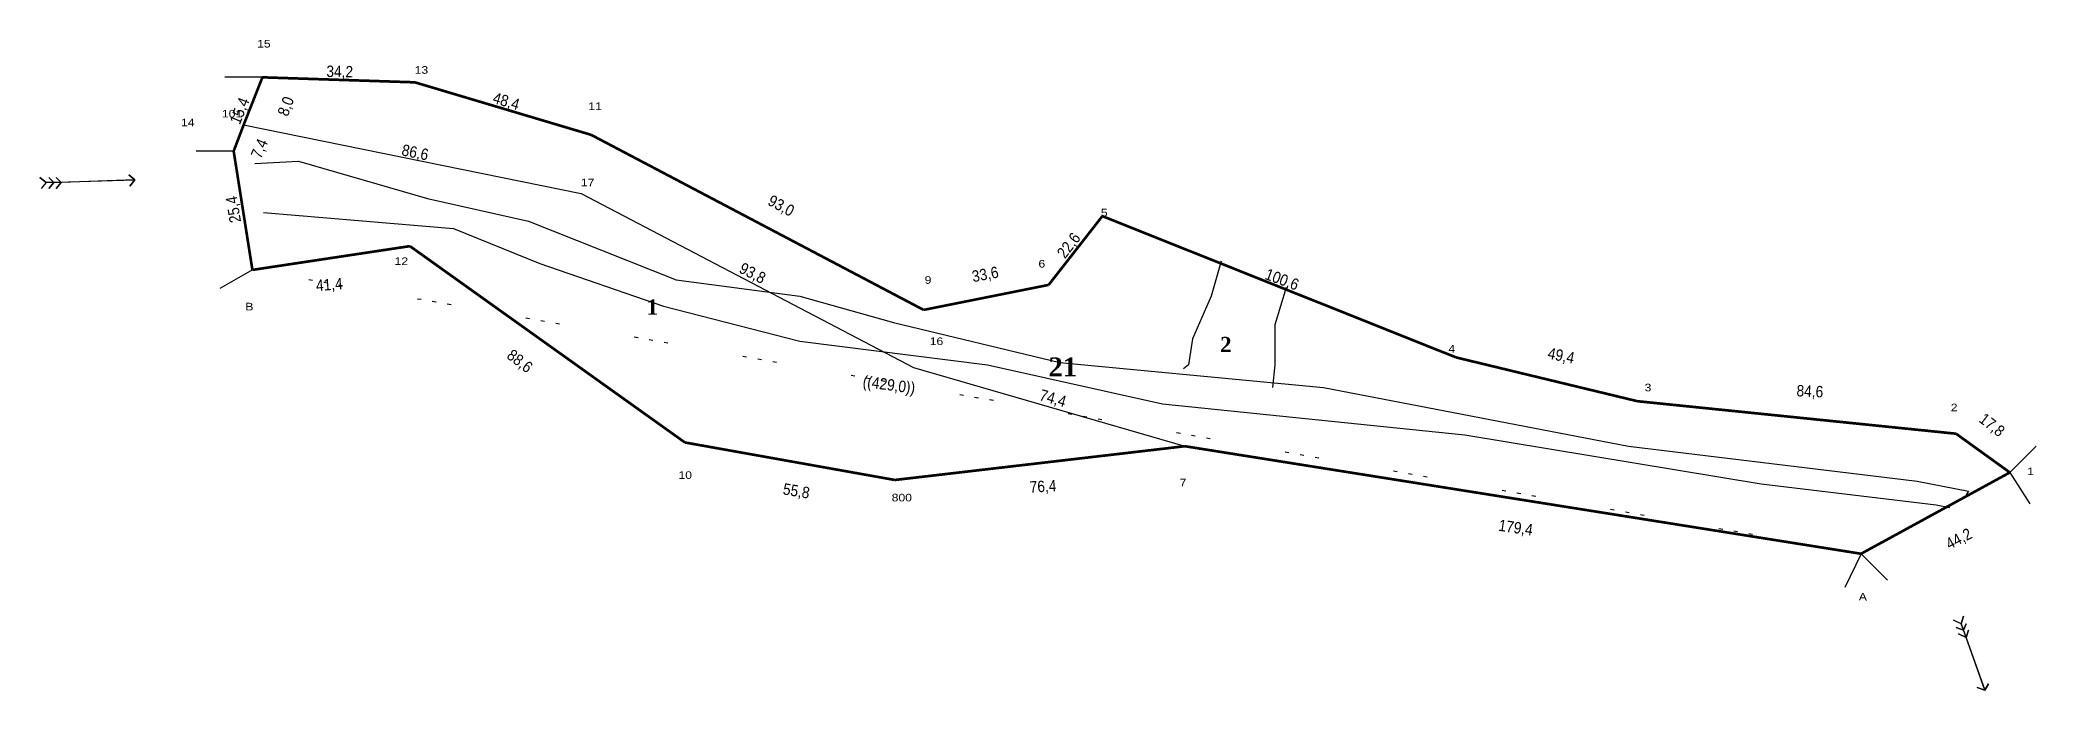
# Model space of a CAD drawing. Header units: metres. Extents: x 128 to 654, y 472 to 643.
import ezdxf
from ezdxf.enums import TextEntityAlignment as Align

# ---------------------------------------------------------------- set-up
doc = ezdxf.new("R2010")
doc.units = ezdxf.units.M
doc.linetypes.add('CHAINLINE', pattern=[29, -10, 1, -3, 1, -3, 1, -10])
for name, color, linetype in [('BLUE_STROKES', 5, 'Continuous'), ('BOUNDARY_DIMENSIONS', 220, 'Continuous'), ('CHAIN_LINES', 251, 'CHAINLINE'), ('CHAINLINE_DIMENSIONS', 251, 'Continuous'), ('DIMENSIONS', 200, 'Continuous'), ('SEPARATION_LINE', 7, 'Continuous'), ('STONES', 7, 'Continuous'), ('SUBDIVISION', 130, 'Continuous'), ('SUBDIVISION_LINES', 3, 'Continuous'), ('SURVEY_NUMBER', 1, 'Continuous')]:
    doc.layers.add(name, color=color, linetype=linetype)
doc.layers.add('BOUNDARY', color=1, linetype='Continuous', lineweight=100)
doc.styles.add('TIMES_NEW_ROMAN', font='timesbd.ttf')

msp = doc.modelspace()

# ---------------------------------------------------------------- linework, layer by layer
at = {"layer": 'BLUE_STROKES'}
for points in [[(184.6298685, 610.167159), (196.148666, 610.8253759999999)], [(196.148666, 610.8253759999999), (230.04684149999997, 600.9521209999999)], [(129.668749, 605.2305315), (128.0232065, 606.5469654999999)], [(128.0232065, 606.5469654999999), (129.668749, 605.2305315)], [(129.668749, 605.2305315), (128.35231499999998, 603.584989)], [(129.668749, 605.2305315), (153.0354525, 605.8887484999999)], [(131.64339999999999, 605.2305315), (129.668749, 605.2305315)], [(131.64339999999999, 605.2305315), (130.326966, 606.5469654999999)], [(130.326966, 606.5469654999999), (131.64339999999999, 605.2305315)], [(131.64339999999999, 605.2305315), (130.326966, 603.584989)], [(130.326966, 603.584989), (131.64339999999999, 605.2305315)], [(133.61805099999998, 605.2305315), (131.64339999999999, 605.2305315)], [(133.61805099999998, 605.2305315), (132.301617, 606.5469654999999)], [(132.301617, 606.5469654999999), (133.61805099999998, 605.2305315)], [(133.61805099999998, 605.2305315), (132.301617, 603.584989)], [(132.301617, 603.584989), (133.61805099999998, 605.2305315)], [(153.0354525, 605.8887484999999), (133.61805099999998, 605.2305315)], [(153.0354525, 605.8887484999999), (151.38991, 607.2051825)], [(151.38991, 607.2051825), (153.0354525, 605.8887484999999)], [(153.0354525, 605.8887484999999), (151.71901849999998, 604.243206)], [(151.71901849999998, 604.243206), (153.0354525, 605.8887484999999)], [(230.04684149999997, 600.9521209999999), (256.70462999999995, 595.0281679999999)], [(186.93362799999997, 597.3319274999999), (236.95811999999998, 593.0535169999999)], [(256.70462999999995, 595.0281679999999), (295.539433, 579.5600684999999)], [(236.95811999999998, 593.0535169999999), (259.6666065, 583.8384789999999)], [(259.6666065, 583.8384789999999), (292.24834799999996, 572.64879)], [(439.030739, 584.4966959999999), (436.39787099999995, 575.281658)], [(295.539433, 579.5600684999999), (328.1211745, 575.281658)], [(328.1211745, 575.281658), (352.804312, 568.3703794999999)], [(436.39787099999995, 575.281658), (431.46124349999997, 564.091969)], [(456.14438099999995, 577.5854175), (453.18240449999996, 567.7121625)], [(292.24834799999996, 572.64879), (328.1211745, 563.4337519999999)], [(352.804312, 568.3703794999999), (396.5757425, 557.8389075)], [(453.18240449999996, 567.7121625), (453.18240449999996, 557.1806905)], [(328.1211745, 563.4337519999999), (377.48744949999997, 557.1806905)], [(431.46124349999997, 564.091969), (430.47391799999997, 557.1806905)], [(377.48744949999997, 557.1806905), (423.5626395, 546.9783269999999)], [(396.5757425, 557.8389075), (466.017636, 551.2567375)], [(430.47391799999997, 557.1806905), (429.15748399999995, 556.193365)], [(453.18240449999996, 557.1806905), (452.5241875, 551.2567375)], [(423.5626395, 546.9783269999999), (503.20689649999997, 538.7506145)], [(466.017636, 551.2567375), (546.32011, 535.788638)], [(503.20689649999997, 538.7506145), (581.205611, 525.9153829999999)], [(546.32011, 535.788638), (622.3441734999999, 526.5735999999999)], [(581.205611, 525.9153829999999), (627.280801, 520.3205385)], [(622.3441734999999, 526.5735999999999), (635.8376219999999, 523.9407319999999)], [(635.8376219999999, 523.9407319999999), (635.179405, 522.9534064999999)], [(627.280801, 520.3205385), (630.9009944999999, 519.6623215)], [(633.8629709999999, 489.05523099999994), (631.8883199999999, 490.04255649999993)], [(633.8629709999999, 489.05523099999994), (634.5211879999999, 491.02988199999993)], [(634.5211879999999, 491.02988199999993), (633.8629709999999, 489.05523099999994)], [(633.8629709999999, 489.05523099999994), (640.1160325, 471.61248049999995)], [(634.5211879999999, 487.40968849999996), (633.8629709999999, 489.05523099999994)], [(634.5211879999999, 487.40968849999996), (635.179405, 489.05523099999994)], [(635.179405, 489.05523099999994), (634.5211879999999, 487.40968849999996)], [(634.5211879999999, 487.40968849999996), (632.546537, 488.06790549999994)], [(632.546537, 488.06790549999994), (634.5211879999999, 487.40968849999996)], [(635.179405, 485.43503749999996), (633.204754, 486.42236299999996)], [(633.204754, 486.42236299999996), (635.179405, 485.43503749999996)], [(635.179405, 485.43503749999996), (634.5211879999999, 487.40968849999996)], [(635.179405, 485.43503749999996), (635.8376219999999, 487.40968849999996)], [(635.8376219999999, 487.40968849999996), (635.179405, 485.43503749999996)], [(640.1160325, 471.61248049999995), (635.179405, 485.43503749999996)], [(640.1160325, 471.61248049999995), (641.103358, 473.258023)], [(641.103358, 473.258023), (640.1160325, 471.61248049999995)], [(640.1160325, 471.61248049999995), (638.1413815, 472.2706975)], [(638.1413815, 472.2706975), (640.1160325, 471.61248049999995)]]:
    msp.add_lwpolyline(points, dxfattribs=at)
at = {"layer": 'BOUNDARY', "const_width": 0.7}
for points in [[(181.667892, 620.3695224999999), (186.60451949999998, 632.8756454999999)], [(186.60451949999998, 632.8756454999999), (226.7557565, 631.5592115)], [(226.7557565, 631.5592115), (273.160055, 617.7366545)], [(179.035024, 613.4582439999999), (181.667892, 620.3695224999999)], [(273.160055, 617.7366545), (360.70291599999996, 571.6614645)], [(183.97165149999998, 582.1929365), (179.035024, 613.4582439999999)], [(393.61376599999994, 578.2436345), (407.7654315, 596.3446019999999)], [(407.7654315, 596.3446019999999), (500.90313699999996, 559.1553415)], [(225.43932249999997, 588.4459979999999), (183.97165149999998, 582.1929365)], [(297.8431925, 536.7759635), (225.43932249999997, 588.4459979999999)], [(360.70291599999996, 571.6614645), (393.61376599999994, 578.2436345)], [(500.90313699999996, 559.1553415), (548.6238695, 547.636544)], [(548.6238695, 547.636544), (632.546537, 539.079723)], [(353.13342049999994, 526.9027084999999), (297.8431925, 536.7759635)], [(429.4865925, 535.788638), (353.13342049999994, 526.9027084999999)], [(607.5342909999999, 507.485307), (429.4865925, 535.788638)], [(632.546537, 539.079723), (646.6982025, 528.8773594999999)], [(646.6982025, 528.8773594999999), (607.5342909999999, 507.485307)]]:
    msp.add_lwpolyline(points, dxfattribs=at)
at = {"layer": 'CHAIN_LINES', "linetype": 'CHAINLINE'}
msp.add_lwpolyline([(607.5342909999999, 507.485307), (183.97165149999998, 582.1929365)], dxfattribs=at)
at = {"layer": 'SEPARATION_LINE'}
for points in [[(186.60451949999998, 632.8756454999999), (176.73126449999998, 632.8756454999999)], [(179.035024, 613.4582439999999), (169.161769, 613.4582439999999)], [(183.97165149999998, 582.1929365), (175.4148305, 577.256309)], [(646.6982025, 528.8773594999999), (653.609481, 535.788638)], [(646.6982025, 528.8773594999999), (651.9639384999999, 520.649647)], [(607.5342909999999, 507.485307), (603.2558805, 498.59937749999995)], [(607.5342909999999, 507.485307), (614.4455694999999, 500.57402849999994)]]:
    msp.add_lwpolyline(points, dxfattribs=at)
at = {"layer": 'SUBDIVISION_LINES'}
for points in [[(181.667892, 620.3695224999999), (270.52718699999997, 602.268555)], [(270.52718699999997, 602.268555), (358.070048, 556.5224734999999)], [(358.070048, 556.5224734999999), (429.4865925, 535.788638)]]:
    msp.add_lwpolyline(points, dxfattribs=at)

# ---------------------------------------------------------------- texts
at = {"layer": 'BOUNDARY_DIMENSIONS', "width": 0.9}
for s, rotation, p in [('34,2', -1.2060487792199577, (206.96646078802488, 634.4158708695373)), ('15,4', 67.75097634278764, (180.5653765162811, 624.0637774648131)), ('48,4', -16.61442448912639, (250.82675701092526, 626.6291725979004)), ('25,4', 99.59313426273035, (178.94123691586302, 598.0888730325622)), ('93,0', -28.009176708013836, (323.2141655597687, 599.1222785434875)), ('22,6', 52.386043151267266, (398.88114914947505, 588.6681422200622)), ('41,4', 4.289153328819018, (204.218402804306, 578.3472843937988)), ('33,6', 10.416028307570716, (376.91313668728634, 581.0575081575622)), ('100,6', -20.224859431168078, (455.07477837499994, 579.7015827445373)), ('88,6', -37.492653333050335, (254.40087049999997, 558.222311671112)), ('49,4', -11.633633998940436, (528.5745652172241, 559.6605142091369)), ('84,6', -2.7591076586202736, (594.0622353559875, 550.2743534484252)), ('17,8', -37.81573260757314, (642.026525019226, 541.4114639538878)), ('55,8', -9.527283381452357, (327.2013218669128, 524.0394605325622)), ('76,4', 3.141129835636104, (392.13934626071165, 525.2423617419128)), ('179,4', -8.3176492441064, (516.6147735760497, 514.3965854999999)), ('44,2', 27.51200262385146, (633.2508139237365, 511.46753190231317))]:
    msp.add_text(s, height=3, rotation=rotation, dxfattribs=at).set_placement(p, align=Align.MIDDLE_CENTER)
at = {"layer": 'CHAINLINE_DIMENSIONS', "width": 0.9}
msp.add_text('((429,0))', height=3, rotation=-7.594643368591445, dxfattribs=at).set_placement((351.5964693422241, 551.9988787744751), align=Align.MIDDLE_CENTER)
at = {"layer": 'DIMENSIONS', "width": 0.9}
for s, rotation, p in [('8,0', 69.62356478616363, (192.74896957058715, 625.2650114375)), ('7,4', 66.90317808183916, (185.7932682527313, 614.1411481549377)), ('86,6', -11.469530332866906, (226.82651362226866, 613.142292608612)), ('93,8', -26.81634684428694, (315.67923006796264, 581.3652438887634)), ('74,4', -16.20377421489076, (394.7508414919128, 548.4264124348755))]:
    msp.add_text(s, height=3, rotation=rotation, dxfattribs=at).set_placement(p, align=Align.MIDDLE_CENTER)
at = {"layer": 'STONES', "width": 1.2}
for s, p in [('15', (186.99286511953733, 641.7154949890746)), ('11', (274.2016862147064, 625.278168546112)), ('14', (166.9583902038345, 620.999758046112)), ('101', (178.61047122279356, 623.303517546112)), ('5', (408.2623885489502, 597.2858474890746)), ('9', (361.85973719842525, 579.532087046112)), ('B', (183.17191021186827, 572.5336100598754)), ('16', (364.08616102185056, 563.405770546112)), ('4', (499.75619869842524, 561.431119546112)), ('3', (551.4311545596618, 551.228756046112)), ('2', (632.0347756929626, 545.9811186031494)), ('10', (297.93041107342526, 528.191161046112)), ('7', (429.00445979632565, 526.216510046112)), ('1', (652.1679841630248, 529.178486546112)), ('800', (354.95998874475094, 522.267208046112))]:
    msp.add_text(s, height=2, dxfattribs=at).set_placement(p, align=Align.MIDDLE_CENTER)
for s, rotation, p in [('13', -0.5509039792185729, (228.47040897279356, 634.822315046112)), ('17', -0.5354589855645336, (272.23526091848754, 605.202550046112)), ('12', -0.5256346064576132, (223.17999586145018, 584.4868131031494)), ('9', -180, (391.8283564049377, 583.8104975461121)), ('A', -0.6095065766751959, (608.0032665950622, 496.1804380598754))]:
    msp.add_text(s, height=2, rotation=rotation, dxfattribs=at).set_placement(p, align=Align.MIDDLE_CENTER)
at = {"layer": 'SUBDIVISION', "style": 'TIMES_NEW_ROMAN'}
for s, p in [('1', (289.26497864401244, 572.4118415218505)), ('2', (440.2632487255249, 562.5599592906493))]:
    msp.add_text(s, height=4, dxfattribs=at).set_placement(p, align=Align.MIDDLE_CENTER)
at = {"layer": 'SURVEY_NUMBER', "style": 'TIMES_NEW_ROMAN'}
msp.add_text('21', height=5, dxfattribs=at).set_placement((397.34585518476865, 556.6639877445373), align=Align.MIDDLE_CENTER)

doc.saveas('drawing.dxf')
